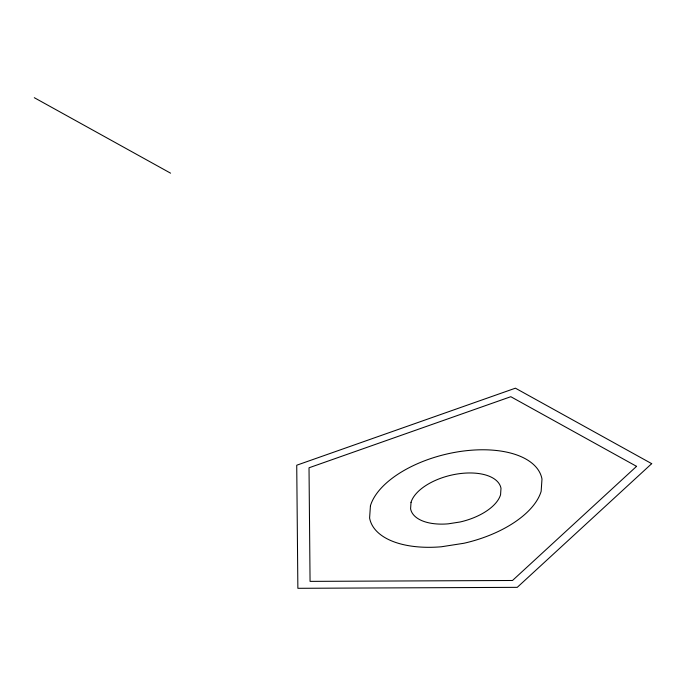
<?xml version="1.0" encoding="UTF-8"?>
<svg xmlns="http://www.w3.org/2000/svg" width="686" height="686" viewBox="0 0 686 686"><rect width="100%" height="100%" fill="white"/><g stroke="black" fill="none" stroke-linecap="round" stroke-linejoin="round"><path stroke-width="1.03" d="M34.3 97.695L170.582 173.172M370.431 505.779L369.6 518.016A88.391 45.396 -13.6 0 0 441.338 546.776L463.925 543.261A88.391 45.396 -13.6 0 0 541.151 491.305L541.983 479.068A88.391 45.396 -13.6 0 0 458.985 451.671A88.391 45.396 -13.6 0 0 370.431 505.779M411.025 502.341L410.588 508.755A46.356 23.804 -13.6 0 0 448.215 523.838L460.057 521.995A46.356 23.804 -13.6 0 0 500.566 494.743L500.994 488.329A46.356 23.804 -13.6 0 0 457.468 473.957A46.356 23.804 -13.6 0 0 411.025 502.341M636.565 466.351L512.502 580.485L310.063 581.376L309.017 467.792L510.804 396.705L636.565 466.351M651.7 463.659L517.253 587.345L297.87 588.305L296.729 465.219L515.418 388.182L651.7 463.659"/></g></svg>
